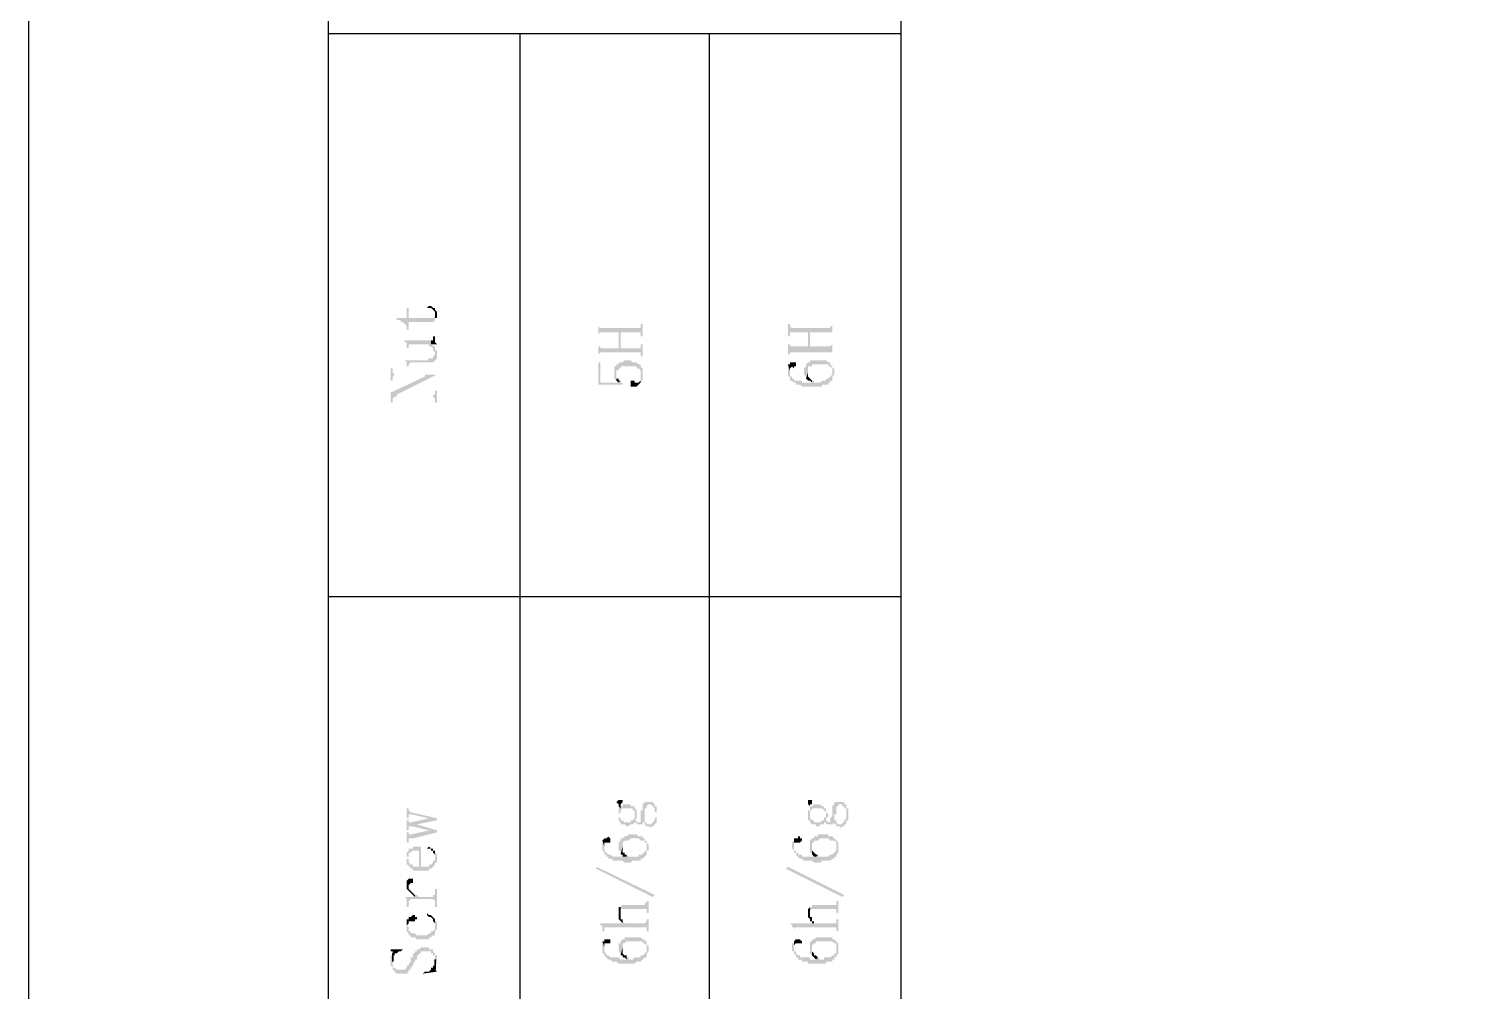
# Model space of a CAD drawing. Header units: millimetres. Extents: x 1336 to 2438, y 1230 to 1601.
# Drawn here: x 2017.55 to 2049.51, y 1467.46 to 1489 of the extents above; entities that cross this region are included whole.
import ezdxf

# ---------------------------------------------------------------- set-up
doc = ezdxf.new("R2010")
doc.units = ezdxf.units.MM

msp = doc.modelspace()

# ---------------------------------------------------------------- hatches: boundary and pattern name
at = {"transparency": 33554559}
for points in [[(2025.791, 1482.528), (2025.791, 1482.483), (2025.881, 1482.483), (2025.881, 1482.438), (2025.926, 1482.438), (2025.972, 1482.393), (2025.972, 1482.393), (2026.017, 1482.348), (2026.017, 1482.258), (2026.062, 1482.258), (2026.062, 1482.438), (2026.603, 1482.438), (2026.649, 1482.483), (2026.649, 1482.619), (2026.649, 1482.574), (2026.649, 1482.574), (2026.603, 1482.528), (2026.062, 1482.528), (2026.062, 1482.754), (2026.017, 1482.754), (2026.017, 1482.528)], [(2026.468, 1482.754), (2026.558, 1482.754), (2026.603, 1482.709), (2026.603, 1482.709), (2026.649, 1482.664), (2026.649, 1482.483), (2026.649, 1482.528), (2026.694, 1482.528), (2026.694, 1482.619), (2026.694, 1482.664), (2026.649, 1482.709), (2026.649, 1482.754), (2026.603, 1482.754), (2026.558, 1482.799), (2026.513, 1482.799)], [(2026.558, 1482.032), (2026.558, 1481.942), (2026.694, 1481.942), (2026.649, 1481.987), (2026.649, 1482.032), (2026.649, 1482.122), (2026.603, 1482.122), (2026.603, 1482.077), (2026.603, 1482.032), (2026.603, 1482.032)], [(2030.304, 1482.393), (2030.304, 1482.122), (2030.304, 1482.167), (2030.304, 1482.167), (2030.349, 1482.212), (2030.756, 1482.212), (2030.756, 1481.851), (2030.801, 1482.212), (2031.252, 1482.212), (2031.252, 1482.167), (2031.252, 1482.122), (2031.297, 1482.122), (2031.297, 1482.393), (2031.252, 1482.393), (2031.252, 1482.348), (2031.252, 1482.303), (2030.349, 1482.303), (2030.304, 1482.348)], [(2030.304, 1481.942), (2030.304, 1481.671), (2030.304, 1481.716), (2030.304, 1481.716), (2030.349, 1481.761), (2031.252, 1481.761), (2031.252, 1481.671), (2031.297, 1481.671), (2031.297, 1481.942), (2031.252, 1481.942), (2031.252, 1481.897), (2031.252, 1481.851), (2030.801, 1481.851), (2030.801, 1482.212), (2030.756, 1481.851), (2030.349, 1481.851), (2030.349, 1481.897), (2030.304, 1481.897), (2030.304, 1481.942)], [(2034.547, 1482.393), (2034.547, 1482.122), (2034.592, 1482.122), (2034.592, 1482.212), (2034.998, 1482.212), (2034.998, 1481.897), (2035.043, 1482.212), (2035.54, 1482.212), (2035.54, 1482.122), (2035.54, 1482.393), (2035.54, 1482.348), (2035.495, 1482.348), (2035.495, 1482.303), (2034.637, 1482.303), (2034.592, 1482.348), (2034.592, 1482.393), (2034.592, 1482.393)], [(2034.547, 1481.942), (2034.547, 1481.716), (2034.592, 1481.716), (2034.592, 1481.761), (2035.54, 1481.761), (2035.54, 1481.716), (2035.54, 1481.942), (2035.54, 1481.942), (2035.495, 1481.897), (2035.043, 1481.897), (2035.043, 1482.212), (2034.998, 1481.897), (2034.592, 1481.897), (2034.592, 1481.942), (2034.592, 1481.942)], [(2025.972, 1482.032), (2025.972, 1481.987), (2026.017, 1481.987), (2026.017, 1481.942), (2026.017, 1481.851), (2026.062, 1481.851), (2026.062, 1481.897), (2026.062, 1481.942), (2026.513, 1481.942), (2026.513, 1481.897), (2026.558, 1481.897), (2026.603, 1481.851), (2026.603, 1481.806), (2026.603, 1481.806), (2026.649, 1481.761), (2026.649, 1481.716), (2026.649, 1481.897), (2026.603, 1481.897), (2026.558, 1481.942), (2026.558, 1482.032)], [(2025.972, 1481.581), (2025.972, 1481.581), (2026.017, 1481.536), (2026.017, 1481.49), (2026.017, 1481.445), (2026.062, 1481.445), (2026.062, 1481.49), (2026.062, 1481.49), (2026.107, 1481.536), (2026.603, 1481.536), (2026.649, 1481.581), (2026.649, 1481.581), (2026.694, 1481.626), (2026.694, 1481.716), (2026.694, 1481.806), (2026.649, 1481.806), (2026.649, 1481.851), (2026.649, 1481.897), (2026.649, 1481.716), (2026.649, 1481.716), (2026.603, 1481.671), (2026.603, 1481.626), (2026.513, 1481.626), (2026.468, 1481.581)], [(2030.304, 1481.536), (2030.304, 1481.039), (2030.846, 1481.039), (2030.846, 1481.084), (2030.801, 1481.084), (2030.801, 1481.129), (2030.756, 1481.084), (2030.349, 1481.084), (2030.349, 1481.536)], [(2030.665, 1481.31), (2030.665, 1481.265), (2030.665, 1481.174), (2030.665, 1481.174), (2030.71, 1481.129), (2030.71, 1481.31), (2030.71, 1481.355), (2030.756, 1481.355), (2030.756, 1481.4), (2030.801, 1481.4), (2030.801, 1481.445), (2031.162, 1481.445), (2031.162, 1481.4), (2031.207, 1481.4), (2031.252, 1481.355), (2031.252, 1481.31), (2031.252, 1481.129), (2031.297, 1481.129), (2031.297, 1481.22), (2031.297, 1481.31), (2031.297, 1481.4), (2031.297, 1481.4), (2031.252, 1481.445), (2031.252, 1481.49), (2031.207, 1481.49), (2031.162, 1481.536), (2031.072, 1481.536), (2031.026, 1481.581), (2030.891, 1481.581), (2030.846, 1481.536), (2030.756, 1481.536), (2030.756, 1481.49), (2030.71, 1481.49), (2030.71, 1481.445), (2030.665, 1481.445), (2030.665, 1481.355), (2030.665, 1481.355)], [(2034.547, 1481.49), (2034.592, 1481.355), (2034.592, 1481.4), (2034.592, 1481.4), (2034.637, 1481.445), (2034.637, 1481.445), (2034.682, 1481.4), (2034.682, 1481.445), (2034.727, 1481.445), (2034.727, 1481.49), (2034.727, 1481.536), (2034.592, 1481.536), (2034.592, 1481.49)], [(2034.547, 1481.355), (2034.547, 1481.265), (2034.547, 1481.22), (2034.592, 1481.22), (2034.592, 1481.129), (2034.637, 1481.129), (2034.682, 1481.084), (2034.727, 1481.084), (2034.727, 1481.039), (2034.818, 1481.039), (2034.863, 1480.994), (2035.314, 1480.994), (2035.314, 1481.039), (2035.449, 1481.039), (2035.449, 1481.084), (2035.495, 1481.084), (2035.495, 1481.129), (2035.54, 1481.129), (2035.54, 1481.31), (2035.54, 1481.265), (2035.54, 1481.265), (2035.495, 1481.22), (2035.495, 1481.22), (2035.449, 1481.174), (2035.404, 1481.174), (2035.404, 1481.129), (2035.314, 1481.129), (2035.269, 1481.084), (2035.133, 1481.084), (2035.133, 1481.129), (2035.088, 1481.129), (2035.088, 1481.084), (2034.863, 1481.084), (2034.863, 1481.129), (2034.682, 1481.129), (2034.682, 1481.174), (2034.637, 1481.174), (2034.637, 1481.22), (2034.592, 1481.22), (2034.592, 1481.31), (2034.592, 1481.355), (2034.547, 1481.49), (2034.547, 1481.4), (2034.547, 1481.4)], [(2034.908, 1481.31), (2034.908, 1481.265), (2034.908, 1481.265), (2034.953, 1481.22), (2034.953, 1481.174), (2034.953, 1481.174), (2034.998, 1481.31), (2034.998, 1481.355), (2034.998, 1481.445), (2035.088, 1481.445), (2035.088, 1481.49), (2035.449, 1481.49), (2035.449, 1481.445), (2035.495, 1481.445), (2035.54, 1481.4), (2035.54, 1481.355), (2035.54, 1481.174), (2035.54, 1481.22), (2035.585, 1481.265), (2035.585, 1481.31), (2035.585, 1481.4), (2035.54, 1481.4), (2035.54, 1481.445), (2035.54, 1481.445), (2035.495, 1481.49), (2035.495, 1481.536), (2035.449, 1481.536), (2035.404, 1481.581), (2035.043, 1481.581), (2035.043, 1481.536), (2034.998, 1481.536), (2034.953, 1481.49), (2034.953, 1481.445), (2034.908, 1481.4), (2034.908, 1481.355)], [(2025.656, 1481.4), (2025.656, 1481.129), (2025.701, 1481.129), (2025.701, 1481.22), (2025.701, 1481.22), (2025.746, 1481.265), (2026.423, 1481.265), (2026.423, 1481.22), (2026.694, 1481.265), (2025.746, 1481.265), (2025.701, 1481.31), (2025.701, 1481.4)], [(2025.656, 1480.859), (2025.656, 1480.633), (2025.701, 1480.633), (2025.701, 1480.723), (2025.701, 1480.723), (2025.746, 1480.768), (2025.791, 1480.813), (2026.694, 1481.265), (2026.423, 1481.22)], [(2030.71, 1481.129), (2030.71, 1481.129), (2030.756, 1481.084), (2030.756, 1481.084), (2030.801, 1481.129), (2030.756, 1481.129), (2030.756, 1481.174), (2030.71, 1481.174), (2030.71, 1481.265), (2030.71, 1481.265)], [(2031.026, 1481.039), (2031.026, 1480.994), (2031.162, 1480.994), (2031.207, 1481.039), (2031.207, 1481.039), (2031.252, 1481.084), (2031.252, 1481.265), (2031.252, 1481.22), (2031.252, 1481.129), (2031.252, 1481.129), (2031.207, 1481.084), (2031.117, 1481.084), (2031.117, 1481.129), (2031.026, 1481.129), (2031.026, 1481.084)], [(2034.953, 1481.174), (2034.998, 1481.129), (2035.043, 1481.129), (2035.088, 1481.084), (2035.088, 1481.129), (2035.088, 1481.129), (2035.043, 1481.174), (2035.043, 1481.174), (2034.998, 1481.22), (2034.998, 1481.31), (2034.998, 1481.31)], [(2025.746, 1480.768), (2026.603, 1480.768), (2026.649, 1480.723), (2026.649, 1480.633), (2026.694, 1480.633), (2026.694, 1480.904), (2026.649, 1480.904), (2026.649, 1480.813), (2026.603, 1480.813), (2026.603, 1480.768), (2025.791, 1480.768), (2025.791, 1480.813)], [(2026.017, 1471.561), (2026.017, 1471.336), (2026.062, 1471.336), (2026.062, 1471.381), (2026.062, 1471.426), (2026.107, 1471.426), (2026.513, 1471.336), (2026.513, 1471.336), (2026.694, 1471.291), (2026.694, 1471.336), (2026.107, 1471.471), (2026.107, 1471.471), (2026.062, 1471.516), (2026.062, 1471.561)], [(2030.71, 1471.697), (2030.71, 1471.697), (2030.756, 1471.652), (2030.756, 1471.606), (2030.801, 1471.561), (2030.801, 1471.652), (2030.801, 1471.652), (2030.846, 1471.697), (2030.846, 1471.742), (2030.756, 1471.742)], [(2030.756, 1471.291), (2030.801, 1471.245), (2030.801, 1471.2), (2030.891, 1471.2), (2030.936, 1471.155), (2030.981, 1471.155), (2031.026, 1471.2), (2031.072, 1471.2), (2031.117, 1471.245), (2031.162, 1471.245), (2031.162, 1471.2), (2031.297, 1471.2), (2031.297, 1471.245), (2031.342, 1471.245), (2031.342, 1471.2), (2031.342, 1471.2), (2031.387, 1471.155), (2031.433, 1471.155), (2031.478, 1471.11), (2031.478, 1471.155), (2031.523, 1471.155), (2031.568, 1471.2), (2031.568, 1471.2), (2031.613, 1471.245), (2031.613, 1471.291), (2031.613, 1471.426), (2031.613, 1471.471), (2031.613, 1471.561), (2031.613, 1471.606), (2031.613, 1471.426), (2031.613, 1471.381), (2031.568, 1471.336), (2031.568, 1471.291), (2031.568, 1471.291), (2031.523, 1471.245), (2031.523, 1471.245), (2031.478, 1471.2), (2031.387, 1471.2), (2031.387, 1471.245), (2031.342, 1471.245), (2031.342, 1471.291), (2031.342, 1471.697), (2031.297, 1471.652), (2031.297, 1471.561), (2031.297, 1471.516), (2031.252, 1471.516), (2031.252, 1471.426), (2031.252, 1471.381), (2031.252, 1471.291), (2031.252, 1471.245), (2031.162, 1471.245), (2031.162, 1471.291), (2031.117, 1471.291), (2031.117, 1471.426), (2031.117, 1471.381), (2031.117, 1471.336), (2031.117, 1471.336), (2031.072, 1471.291), (2031.026, 1471.291), (2031.026, 1471.245), (2030.891, 1471.245), (2030.846, 1471.291), (2030.801, 1471.291), (2030.801, 1471.336), (2030.801, 1471.336), (2030.756, 1471.381), (2030.756, 1471.426)], [(2030.756, 1471.426), (2030.756, 1471.381), (2030.756, 1471.291), (2030.756, 1471.426), (2030.756, 1471.426), (2030.801, 1471.471), (2030.801, 1471.516), (2030.801, 1471.516), (2030.846, 1471.561), (2031.072, 1471.561), (2031.072, 1471.516), (2031.117, 1471.516), (2031.117, 1471.426), (2031.117, 1471.291), (2031.162, 1471.336), (2031.162, 1471.426), (2031.162, 1471.516), (2031.162, 1471.516), (2031.117, 1471.561), (2031.117, 1471.606), (2031.026, 1471.606), (2031.026, 1471.652), (2030.846, 1471.652), (2030.846, 1471.606), (2030.801, 1471.606), (2030.801, 1471.652), (2030.801, 1471.561), (2030.756, 1471.561), (2030.756, 1471.516)], [(2031.342, 1471.697), (2031.342, 1471.291), (2031.342, 1471.336), (2031.342, 1471.426), (2031.342, 1471.471), (2031.342, 1471.561), (2031.387, 1471.561), (2031.387, 1471.606), (2031.387, 1471.606), (2031.433, 1471.652), (2031.478, 1471.652), (2031.523, 1471.606), (2031.523, 1471.606), (2031.568, 1471.561), (2031.568, 1471.471), (2031.613, 1471.471), (2031.613, 1471.426), (2031.613, 1471.606), (2031.568, 1471.606), (2031.568, 1471.652), (2031.568, 1471.652), (2031.523, 1471.697)], [(2034.998, 1471.697), (2034.998, 1471.652), (2034.998, 1471.652), (2035.043, 1471.606), (2035.043, 1471.561), (2035.043, 1471.652), (2035.088, 1471.652), (2035.088, 1471.697), (2035.088, 1471.742), (2034.998, 1471.742)], [(2034.998, 1471.426), (2034.998, 1471.381), (2034.998, 1471.291), (2035.043, 1471.291), (2035.043, 1471.426), (2035.043, 1471.516), (2035.088, 1471.516), (2035.088, 1471.561), (2035.314, 1471.561), (2035.359, 1471.516), (2035.359, 1471.516), (2035.404, 1471.471), (2035.404, 1471.426), (2035.404, 1471.291), (2035.404, 1471.336), (2035.404, 1471.336), (2035.449, 1471.381), (2035.449, 1471.426), (2035.449, 1471.426), (2035.404, 1471.471), (2035.404, 1471.516), (2035.404, 1471.561), (2035.359, 1471.561), (2035.359, 1471.606), (2035.314, 1471.606), (2035.269, 1471.652), (2035.133, 1471.652), (2035.088, 1471.606), (2035.043, 1471.606), (2035.043, 1471.652), (2035.043, 1471.561), (2035.043, 1471.516), (2034.998, 1471.516)], [(2035.043, 1471.291), (2035.043, 1471.245), (2035.043, 1471.245), (2035.088, 1471.2), (2035.179, 1471.2), (2035.179, 1471.155), (2035.269, 1471.155), (2035.269, 1471.2), (2035.359, 1471.2), (2035.359, 1471.245), (2035.404, 1471.245), (2035.404, 1471.2), (2035.54, 1471.2), (2035.585, 1471.245), (2035.585, 1471.2), (2035.63, 1471.2), (2035.63, 1471.155), (2035.72, 1471.155), (2035.72, 1471.11), (2035.765, 1471.155), (2035.81, 1471.155), (2035.81, 1471.2), (2035.856, 1471.2), (2035.856, 1471.245), (2035.856, 1471.291), (2035.901, 1471.291), (2035.901, 1471.426), (2035.901, 1471.471), (2035.901, 1471.561), (2035.856, 1471.561), (2035.856, 1471.606), (2035.856, 1471.426), (2035.856, 1471.336), (2035.856, 1471.336), (2035.81, 1471.291), (2035.81, 1471.245), (2035.765, 1471.245), (2035.765, 1471.2), (2035.675, 1471.2), (2035.63, 1471.245), (2035.63, 1471.291), (2035.585, 1471.291), (2035.585, 1471.697), (2035.585, 1471.652), (2035.585, 1471.652), (2035.54, 1471.606), (2035.54, 1471.561), (2035.54, 1471.516), (2035.54, 1471.426), (2035.54, 1471.381), (2035.54, 1471.381), (2035.495, 1471.336), (2035.495, 1471.291), (2035.495, 1471.245), (2035.449, 1471.245), (2035.404, 1471.291), (2035.404, 1471.426), (2035.404, 1471.381), (2035.404, 1471.381), (2035.359, 1471.336), (2035.359, 1471.291), (2035.314, 1471.291), (2035.269, 1471.245), (2035.133, 1471.245), (2035.133, 1471.291), (2035.088, 1471.291), (2035.043, 1471.336), (2035.043, 1471.426)], [(2035.585, 1471.697), (2035.585, 1471.291), (2035.585, 1471.336), (2035.585, 1471.426), (2035.63, 1471.426), (2035.63, 1471.471), (2035.63, 1471.561), (2035.63, 1471.606), (2035.675, 1471.606), (2035.675, 1471.652), (2035.765, 1471.652), (2035.765, 1471.606), (2035.81, 1471.606), (2035.81, 1471.561), (2035.856, 1471.561), (2035.856, 1471.471), (2035.856, 1471.426), (2035.856, 1471.606), (2035.856, 1471.652), (2035.81, 1471.652), (2035.81, 1471.697), (2035.63, 1471.697)], [(2026.017, 1471.291), (2026.017, 1471.065), (2026.062, 1471.065), (2026.062, 1471.11), (2026.062, 1471.155), (2026.152, 1471.155), (2026.242, 1471.2), (2026.694, 1471.291), (2026.513, 1471.336), (2026.107, 1471.245), (2026.062, 1471.245), (2026.062, 1471.291), (2026.062, 1471.291)], [(2026.017, 1471.02), (2026.017, 1470.794), (2026.062, 1470.794), (2026.062, 1470.839), (2026.062, 1470.884), (2026.152, 1470.884), (2026.694, 1471.02), (2026.513, 1471.065), (2026.107, 1470.975), (2026.062, 1470.975), (2026.062, 1471.02), (2026.062, 1471.02)], [(2026.152, 1471.155), (2026.513, 1471.065), (2026.513, 1471.065), (2026.694, 1471.02), (2026.694, 1471.065), (2026.242, 1471.2)], [(2030.395, 1470.839), (2030.44, 1470.704), (2030.44, 1470.749), (2030.44, 1470.794), (2030.575, 1470.794), (2030.575, 1470.839), (2030.575, 1470.884), (2030.575, 1470.884), (2030.53, 1470.929), (2030.53, 1470.929), (2030.485, 1470.884), (2030.44, 1470.884)], [(2030.756, 1470.704), (2030.756, 1470.614), (2030.801, 1470.614), (2030.801, 1470.568), (2030.801, 1470.523), (2030.846, 1470.704), (2030.846, 1470.794), (2030.846, 1470.794), (2030.891, 1470.839), (2030.981, 1470.839), (2031.026, 1470.884), (2031.207, 1470.884), (2031.252, 1470.839), (2031.342, 1470.839), (2031.342, 1470.794), (2031.387, 1470.794), (2031.387, 1470.704), (2031.387, 1470.523), (2031.387, 1470.614), (2031.433, 1470.614), (2031.433, 1470.704), (2031.433, 1470.749), (2031.433, 1470.749), (2031.387, 1470.794), (2031.387, 1470.839), (2031.342, 1470.839), (2031.342, 1470.884), (2031.297, 1470.884), (2031.297, 1470.929), (2031.207, 1470.929), (2031.162, 1470.975), (2030.981, 1470.975), (2030.936, 1470.929), (2030.891, 1470.929), (2030.846, 1470.884), (2030.801, 1470.884), (2030.801, 1470.839), (2030.801, 1470.839), (2030.756, 1470.794), (2030.756, 1470.749), (2030.756, 1470.749)], [(2034.682, 1470.839), (2034.682, 1470.704), (2034.682, 1470.749), (2034.682, 1470.794), (2034.818, 1470.794), (2034.863, 1470.839), (2034.863, 1470.884), (2034.818, 1470.884), (2034.818, 1470.929), (2034.772, 1470.929), (2034.772, 1470.884), (2034.682, 1470.884)], [(2035.043, 1470.704), (2035.043, 1470.614), (2035.043, 1470.568), (2035.088, 1470.568), (2035.088, 1470.523), (2035.088, 1470.704), (2035.088, 1470.794), (2035.133, 1470.794), (2035.133, 1470.839), (2035.224, 1470.839), (2035.269, 1470.884), (2035.449, 1470.884), (2035.495, 1470.839), (2035.585, 1470.839), (2035.63, 1470.794), (2035.63, 1470.704), (2035.63, 1470.523), (2035.675, 1470.568), (2035.675, 1470.614), (2035.675, 1470.704), (2035.675, 1470.749), (2035.675, 1470.794), (2035.675, 1470.794), (2035.63, 1470.839), (2035.63, 1470.839), (2035.585, 1470.884), (2035.585, 1470.884), (2035.54, 1470.929), (2035.449, 1470.929), (2035.449, 1470.975), (2035.224, 1470.975), (2035.224, 1470.929), (2035.133, 1470.929), (2035.133, 1470.884), (2035.088, 1470.884), (2035.043, 1470.839), (2035.043, 1470.749), (2035.043, 1470.749)], [(2026.017, 1470.568), (2026.017, 1470.433), (2026.017, 1470.478), (2026.062, 1470.478), (2026.062, 1470.523), (2026.062, 1470.568), (2026.107, 1470.568), (2026.152, 1470.614), (2026.288, 1470.614), (2026.288, 1470.252), (2026.333, 1470.162), (2026.513, 1470.162), (2026.513, 1470.207), (2026.558, 1470.207), (2026.603, 1470.252), (2026.603, 1470.252), (2026.649, 1470.298), (2026.649, 1470.343), (2026.694, 1470.343), (2026.694, 1470.433), (2026.694, 1470.478), (2026.694, 1470.523), (2026.649, 1470.568), (2026.649, 1470.614), (2026.649, 1470.478), (2026.649, 1470.388), (2026.603, 1470.388), (2026.603, 1470.343), (2026.603, 1470.343), (2026.558, 1470.298), (2026.513, 1470.298), (2026.513, 1470.252), (2026.333, 1470.252), (2026.333, 1470.704), (2026.152, 1470.704), (2026.152, 1470.659), (2026.062, 1470.659), (2026.062, 1470.614), (2026.062, 1470.614)], [(2026.468, 1470.659), (2026.558, 1470.659), (2026.558, 1470.614), (2026.603, 1470.614), (2026.603, 1470.568), (2026.603, 1470.568), (2026.649, 1470.523), (2026.649, 1470.478), (2026.649, 1470.614), (2026.603, 1470.614), (2026.603, 1470.659), (2026.558, 1470.659), (2026.513, 1470.704), (2026.513, 1470.704)], [(2030.395, 1470.749), (2030.395, 1470.659), (2030.395, 1470.614), (2030.395, 1470.614), (2030.44, 1470.568), (2030.44, 1470.523), (2030.485, 1470.523), (2030.485, 1470.478), (2030.53, 1470.478), (2030.53, 1470.433), (2030.62, 1470.433), (2030.62, 1470.388), (2030.846, 1470.388), (2030.891, 1470.343), (2031.026, 1470.343), (2031.072, 1470.388), (2031.252, 1470.388), (2031.252, 1470.433), (2031.297, 1470.433), (2031.342, 1470.478), (2031.342, 1470.478), (2031.387, 1470.523), (2031.387, 1470.704), (2031.387, 1470.659), (2031.387, 1470.614), (2031.342, 1470.614), (2031.342, 1470.568), (2031.297, 1470.568), (2031.297, 1470.523), (2031.207, 1470.523), (2031.207, 1470.478), (2030.981, 1470.478), (2030.936, 1470.523), (2030.936, 1470.478), (2030.62, 1470.478), (2030.575, 1470.523), (2030.53, 1470.523), (2030.485, 1470.568), (2030.485, 1470.568), (2030.44, 1470.614), (2030.44, 1470.704), (2030.44, 1470.704), (2030.395, 1470.839)], [(2030.801, 1470.523), (2030.846, 1470.523), (2030.846, 1470.478), (2030.936, 1470.478), (2030.936, 1470.523), (2030.891, 1470.523), (2030.891, 1470.568), (2030.846, 1470.568), (2030.846, 1470.659), (2030.846, 1470.704)], [(2034.637, 1470.749), (2034.637, 1470.659), (2034.637, 1470.659), (2034.682, 1470.614), (2034.682, 1470.568), (2034.727, 1470.568), (2034.727, 1470.523), (2034.727, 1470.523), (2034.772, 1470.478), (2034.772, 1470.478), (2034.818, 1470.433), (2034.863, 1470.433), (2034.908, 1470.388), (2035.088, 1470.388), (2035.133, 1470.343), (2035.269, 1470.343), (2035.314, 1470.388), (2035.495, 1470.388), (2035.54, 1470.433), (2035.585, 1470.433), (2035.585, 1470.478), (2035.63, 1470.478), (2035.63, 1470.523), (2035.63, 1470.704), (2035.63, 1470.659), (2035.63, 1470.614), (2035.63, 1470.614), (2035.585, 1470.568), (2035.585, 1470.568), (2035.54, 1470.523), (2035.495, 1470.523), (2035.449, 1470.478), (2035.224, 1470.478), (2035.224, 1470.523), (2035.179, 1470.478), (2034.863, 1470.478), (2034.863, 1470.523), (2034.772, 1470.523), (2034.772, 1470.568), (2034.727, 1470.568), (2034.727, 1470.614), (2034.682, 1470.614), (2034.682, 1470.704), (2034.682, 1470.839), (2034.682, 1470.839), (2034.637, 1470.794)], [(2035.088, 1470.523), (2035.088, 1470.523), (2035.133, 1470.478), (2035.179, 1470.478), (2035.224, 1470.523), (2035.179, 1470.523), (2035.133, 1470.568), (2035.133, 1470.568), (2035.088, 1470.614), (2035.088, 1470.659), (2035.088, 1470.704)], [(2026.017, 1470.433), (2026.017, 1470.343), (2026.017, 1470.298), (2026.062, 1470.298), (2026.062, 1470.252), (2026.107, 1470.252), (2026.107, 1470.207), (2026.152, 1470.207), (2026.152, 1470.162), (2026.333, 1470.162), (2026.288, 1470.252), (2026.152, 1470.252), (2026.152, 1470.298), (2026.107, 1470.298), (2026.062, 1470.343), (2026.062, 1470.433), (2026.017, 1470.433), (2026.017, 1470.568), (2026.017, 1470.523), (2026.017, 1470.478)], [(2026.017, 1469.846), (2026.017, 1469.801), (2026.017, 1469.756), (2026.062, 1469.711), (2026.062, 1469.846), (2026.062, 1469.846), (2026.107, 1469.891), (2026.152, 1469.891), (2026.152, 1469.937), (2026.152, 1469.982), (2026.062, 1469.982), (2026.017, 1469.937), (2026.017, 1469.891)], [(2031.568, 1469.621), (2031.523, 1469.575), (2030.259, 1470.207), (2030.259, 1470.252)], [(2035.81, 1469.621), (2035.765, 1469.575), (2034.502, 1470.207), (2034.547, 1470.252)], [(2025.972, 1469.575), (2025.972, 1469.575), (2026.017, 1469.53), (2026.017, 1469.485), (2026.017, 1469.395), (2026.017, 1469.35), (2026.062, 1469.35), (2026.062, 1469.485), (2026.062, 1469.485), (2026.107, 1469.53), (2026.603, 1469.53), (2026.649, 1469.485), (2026.649, 1469.35), (2026.694, 1469.35), (2026.694, 1469.756), (2026.649, 1469.756), (2026.649, 1469.621), (2026.603, 1469.621), (2026.603, 1469.575), (2026.288, 1469.575), (2026.242, 1469.621), (2026.197, 1469.621), (2026.197, 1469.575)], [(2026.062, 1469.711), (2026.062, 1469.711), (2026.107, 1469.666), (2026.107, 1469.666), (2026.152, 1469.621), (2026.152, 1469.621), (2026.197, 1469.575), (2026.197, 1469.621), (2026.197, 1469.621), (2026.152, 1469.666), (2026.152, 1469.666), (2026.107, 1469.711), (2026.107, 1469.711), (2026.062, 1469.756), (2026.062, 1469.801), (2026.062, 1469.846)], [(2030.756, 1469.214), (2030.756, 1469.169), (2030.756, 1469.079), (2030.756, 1469.079), (2030.801, 1469.034), (2030.801, 1469.034), (2030.846, 1468.989), (2030.846, 1469.034), (2030.846, 1469.079), (2030.801, 1469.079), (2030.801, 1469.124), (2030.801, 1469.35), (2030.756, 1469.35), (2030.756, 1469.305), (2030.756, 1469.26)], [(2030.801, 1469.35), (2030.801, 1469.214), (2030.801, 1469.26), (2030.801, 1469.305), (2031.387, 1469.305), (2031.387, 1469.214), (2031.433, 1469.214), (2031.433, 1469.485), (2031.387, 1469.485), (2031.387, 1469.44), (2031.342, 1469.44), (2031.342, 1469.395), (2030.846, 1469.395)], [(2034.998, 1469.214), (2034.998, 1469.169), (2034.998, 1469.124), (2035.043, 1469.079), (2035.043, 1469.034), (2035.088, 1469.034), (2035.088, 1468.989), (2035.133, 1468.989), (2035.133, 1469.034), (2035.088, 1469.034), (2035.088, 1469.079), (2035.088, 1469.124), (2035.043, 1469.124), (2035.043, 1469.35), (2035.043, 1469.35), (2034.998, 1469.305), (2034.998, 1469.26)], [(2035.043, 1469.35), (2035.043, 1469.214), (2035.043, 1469.26), (2035.043, 1469.26), (2035.088, 1469.305), (2035.63, 1469.305), (2035.63, 1469.214), (2035.675, 1469.214), (2035.675, 1469.485), (2035.63, 1469.485), (2035.63, 1469.44), (2035.63, 1469.395), (2035.088, 1469.395), (2035.088, 1469.35)], [(2026.017, 1468.944), (2026.017, 1468.853), (2026.017, 1468.808), (2026.017, 1468.944), (2026.017, 1468.944), (2026.062, 1468.989), (2026.062, 1469.034), (2026.197, 1469.034), (2026.197, 1469.079), (2026.242, 1469.079), (2026.242, 1469.124), (2026.197, 1469.124), (2026.197, 1469.169), (2026.152, 1469.169), (2026.107, 1469.124), (2026.062, 1469.124), (2026.062, 1469.079), (2026.017, 1469.079), (2026.017, 1468.989), (2026.017, 1468.989)], [(2026.017, 1468.808), (2026.062, 1468.763), (2026.062, 1468.718), (2026.107, 1468.718), (2026.107, 1468.673), (2026.197, 1468.673), (2026.242, 1468.628), (2026.513, 1468.628), (2026.513, 1468.673), (2026.558, 1468.673), (2026.603, 1468.718), (2026.649, 1468.718), (2026.649, 1468.763), (2026.649, 1468.808), (2026.694, 1468.853), (2026.694, 1468.944), (2026.694, 1469.034), (2026.649, 1469.034), (2026.649, 1469.079), (2026.649, 1468.944), (2026.649, 1468.899), (2026.649, 1468.853), (2026.603, 1468.808), (2026.558, 1468.808), (2026.558, 1468.763), (2026.513, 1468.763), (2026.468, 1468.718), (2026.242, 1468.718), (2026.197, 1468.763), (2026.107, 1468.763), (2026.107, 1468.808), (2026.062, 1468.808), (2026.062, 1468.853), (2026.062, 1468.899), (2026.017, 1468.944)], [(2026.468, 1469.169), (2026.468, 1469.169), (2026.513, 1469.124), (2026.558, 1469.124), (2026.603, 1469.079), (2026.603, 1469.034), (2026.649, 1468.989), (2026.649, 1468.944), (2026.649, 1469.079), (2026.603, 1469.124), (2026.603, 1469.124), (2026.558, 1469.169), (2026.513, 1469.169), (2026.468, 1469.214)], [(2030.349, 1468.989), (2030.349, 1468.944), (2030.395, 1468.944), (2030.395, 1468.899), (2030.395, 1468.808), (2030.44, 1468.808), (2030.44, 1468.853), (2030.44, 1468.899), (2031.387, 1468.899), (2031.387, 1468.808), (2031.433, 1468.808), (2031.433, 1469.079), (2031.387, 1469.079), (2031.387, 1469.034), (2031.387, 1469.034), (2031.342, 1468.989), (2030.891, 1468.989), (2030.846, 1469.034), (2030.846, 1468.989)], [(2034.592, 1468.989), (2034.592, 1468.989), (2034.637, 1468.944), (2034.637, 1468.899), (2034.682, 1468.899), (2034.682, 1468.808), (2034.682, 1468.853), (2034.682, 1468.853), (2034.727, 1468.899), (2035.63, 1468.899), (2035.63, 1468.808), (2035.675, 1468.808), (2035.675, 1469.079), (2035.63, 1469.079), (2035.63, 1469.034), (2035.63, 1468.989), (2035.133, 1468.989), (2035.133, 1469.034), (2035.133, 1468.989)], [(2025.656, 1468.131), (2025.656, 1468.041), (2025.656, 1468.041), (2025.701, 1467.996), (2025.701, 1467.951), (2025.701, 1467.951), (2025.746, 1467.906), (2025.746, 1467.906), (2025.791, 1467.86), (2026.017, 1467.86), (2026.062, 1467.906), (2026.062, 1467.951), (2026.107, 1467.951), (2026.107, 1467.996), (2026.107, 1467.996), (2026.152, 1468.041), (2026.152, 1468.086), (2026.197, 1468.131), (2026.197, 1468.176), (2026.242, 1468.176), (2026.242, 1468.267), (2026.288, 1468.267), (2026.288, 1468.312), (2026.333, 1468.312), (2026.333, 1468.357), (2026.558, 1468.357), (2026.558, 1468.312), (2026.603, 1468.312), (2026.603, 1468.267), (2026.649, 1468.267), (2026.649, 1468.176), (2026.649, 1467.996), (2026.649, 1468.041), (2026.694, 1468.086), (2026.694, 1468.176), (2026.694, 1468.267), (2026.649, 1468.267), (2026.649, 1468.312), (2026.649, 1468.312), (2026.603, 1468.357), (2026.603, 1468.402), (2026.513, 1468.402), (2026.513, 1468.447), (2026.333, 1468.447), (2026.288, 1468.402), (2026.242, 1468.402), (2026.242, 1468.357), (2026.197, 1468.357), (2026.197, 1468.312), (2026.152, 1468.312), (2026.152, 1468.222), (2026.107, 1468.222), (2026.107, 1468.131), (2026.062, 1468.086), (2026.062, 1468.041), (2026.017, 1468.041), (2026.017, 1467.996), (2026.017, 1467.996), (2025.972, 1467.951), (2025.791, 1467.951), (2025.746, 1467.996), (2025.701, 1467.996), (2025.701, 1468.086), (2025.701, 1468.267), (2025.656, 1468.267), (2025.656, 1468.176), (2025.656, 1468.176)], [(2025.656, 1468.402), (2025.656, 1468.357), (2025.701, 1468.357), (2025.701, 1468.176), (2025.701, 1468.267), (2025.746, 1468.267), (2025.746, 1468.312), (2025.791, 1468.312), (2025.836, 1468.357), (2025.881, 1468.357), (2025.926, 1468.402), (2025.881, 1468.402)], [(2030.395, 1468.583), (2030.44, 1468.447), (2030.44, 1468.492), (2030.44, 1468.537), (2030.575, 1468.537), (2030.575, 1468.583), (2030.575, 1468.628), (2030.44, 1468.628), (2030.44, 1468.583)], [(2030.395, 1468.447), (2030.395, 1468.357), (2030.395, 1468.312), (2030.44, 1468.312), (2030.44, 1468.267), (2030.44, 1468.267), (2030.485, 1468.222), (2030.485, 1468.222), (2030.53, 1468.176), (2030.575, 1468.176), (2030.62, 1468.131), (2030.71, 1468.131), (2030.756, 1468.086), (2031.117, 1468.086), (2031.162, 1468.131), (2031.252, 1468.131), (2031.297, 1468.176), (2031.297, 1468.176), (2031.342, 1468.222), (2031.387, 1468.222), (2031.387, 1468.402), (2031.387, 1468.357), (2031.387, 1468.357), (2031.342, 1468.312), (2031.342, 1468.312), (2031.297, 1468.267), (2031.252, 1468.267), (2031.252, 1468.222), (2031.117, 1468.222), (2031.072, 1468.176), (2030.981, 1468.176), (2030.981, 1468.222), (2030.936, 1468.222), (2030.936, 1468.176), (2030.801, 1468.176), (2030.756, 1468.222), (2030.575, 1468.222), (2030.53, 1468.267), (2030.485, 1468.267), (2030.485, 1468.312), (2030.44, 1468.357), (2030.44, 1468.402), (2030.44, 1468.447), (2030.395, 1468.583), (2030.395, 1468.537), (2030.395, 1468.492)], [(2030.756, 1468.447), (2030.756, 1468.357), (2030.756, 1468.357), (2030.801, 1468.312), (2030.801, 1468.267), (2030.801, 1468.267), (2030.846, 1468.447), (2030.846, 1468.492), (2030.846, 1468.537), (2030.891, 1468.537), (2030.936, 1468.583), (2031.297, 1468.583), (2031.297, 1468.537), (2031.342, 1468.537), (2031.387, 1468.492), (2031.387, 1468.267), (2031.387, 1468.312), (2031.387, 1468.312), (2031.433, 1468.357), (2031.433, 1468.447), (2031.433, 1468.492), (2031.387, 1468.492), (2031.387, 1468.583), (2031.342, 1468.583), (2031.342, 1468.628), (2031.297, 1468.628), (2031.252, 1468.673), (2030.891, 1468.673), (2030.891, 1468.628), (2030.846, 1468.628), (2030.801, 1468.583), (2030.801, 1468.537), (2030.756, 1468.537)], [(2030.801, 1468.267), (2030.846, 1468.267), (2030.846, 1468.222), (2030.891, 1468.222), (2030.936, 1468.176), (2030.936, 1468.267), (2030.891, 1468.267), (2030.846, 1468.312), (2030.846, 1468.357), (2030.846, 1468.447)], [(2034.637, 1468.447), (2034.637, 1468.357), (2034.682, 1468.357), (2034.682, 1468.312), (2034.682, 1468.312), (2034.727, 1468.267), (2034.727, 1468.222), (2034.772, 1468.222), (2034.772, 1468.176), (2034.863, 1468.176), (2034.863, 1468.131), (2034.998, 1468.131), (2034.998, 1468.086), (2035.404, 1468.086), (2035.404, 1468.131), (2035.54, 1468.131), (2035.54, 1468.176), (2035.585, 1468.176), (2035.585, 1468.222), (2035.63, 1468.222), (2035.63, 1468.402), (2035.63, 1468.357), (2035.63, 1468.312), (2035.585, 1468.312), (2035.585, 1468.267), (2035.54, 1468.267), (2035.495, 1468.222), (2035.359, 1468.222), (2035.359, 1468.176), (2035.269, 1468.176), (2035.224, 1468.222), (2035.224, 1468.222), (2035.179, 1468.176), (2035.043, 1468.176), (2035.043, 1468.222), (2034.818, 1468.222), (2034.818, 1468.267), (2034.772, 1468.267), (2034.727, 1468.312), (2034.727, 1468.357), (2034.682, 1468.357), (2034.682, 1468.402), (2034.682, 1468.583), (2034.682, 1468.537), (2034.637, 1468.537), (2034.637, 1468.492)], [(2034.682, 1468.583), (2034.682, 1468.447), (2034.682, 1468.492), (2034.682, 1468.492), (2034.727, 1468.537), (2034.863, 1468.537), (2034.863, 1468.583), (2034.863, 1468.583), (2034.818, 1468.628), (2034.727, 1468.628)], [(2035.043, 1468.447), (2035.043, 1468.357), (2035.043, 1468.312), (2035.043, 1468.312), (2035.088, 1468.267), (2035.088, 1468.447), (2035.088, 1468.492), (2035.088, 1468.492), (2035.133, 1468.537), (2035.179, 1468.537), (2035.179, 1468.583), (2035.54, 1468.583), (2035.585, 1468.537), (2035.63, 1468.537), (2035.63, 1468.492), (2035.63, 1468.267), (2035.675, 1468.312), (2035.675, 1468.357), (2035.675, 1468.447), (2035.675, 1468.492), (2035.675, 1468.537), (2035.63, 1468.583), (2035.63, 1468.583), (2035.585, 1468.628), (2035.54, 1468.628), (2035.54, 1468.673), (2035.179, 1468.673), (2035.133, 1468.628), (2035.088, 1468.628), (2035.088, 1468.583), (2035.043, 1468.583), (2035.043, 1468.537)], [(2035.088, 1468.267), (2035.088, 1468.267), (2035.133, 1468.222), (2035.133, 1468.222), (2035.179, 1468.176), (2035.224, 1468.222), (2035.179, 1468.267), (2035.133, 1468.267), (2035.133, 1468.312), (2035.133, 1468.312), (2035.088, 1468.357), (2035.088, 1468.447)], [(2026.378, 1467.86), (2026.378, 1467.86), (2026.694, 1467.906), (2026.694, 1467.906), (2026.649, 1467.951), (2026.649, 1468.086), (2026.649, 1468.041), (2026.603, 1468.041), (2026.603, 1467.996), (2026.558, 1467.996), (2026.558, 1467.951), (2026.558, 1467.951), (2026.513, 1467.906), (2026.423, 1467.906)]]:
    msp.add_hatch(color=256, dxfattribs=at).paths.add_polyline_path(points)

# ---------------------------------------------------------------- linework, layer by layer
msp.add_line((2024.257, 1594.624), (2024.257, 1307.884))
for points in [[(2437.55, 1303.624), (2437.55, 1600.624), (2017.55, 1600.624), (2017.55, 1303.624)], [(2025.701, 1468.267), (2025.701, 1468.131), (2025.701, 1468.176), (2025.701, 1468.312), (2025.701, 1468.312)], [(2026.649, 1468.086), (2026.649, 1467.951), (2026.649, 1467.996), (2026.649, 1468.176), (2026.649, 1468.131)]]:
    msp.add_lwpolyline(points, close=True)
for points in [[(2037.074, 1594.624), (2037.074, 1307.884)], [(2024.257, 1488.892), (2037.074, 1488.892)], [(2028.544, 1488.892), (2028.544, 1451.207)], [(2032.787, 1488.892), (2032.787, 1451.207)], [(2024.257, 1476.3), (2037.074, 1476.3)]]:
    msp.add_lwpolyline(points)

doc.saveas('drawing.dxf')
